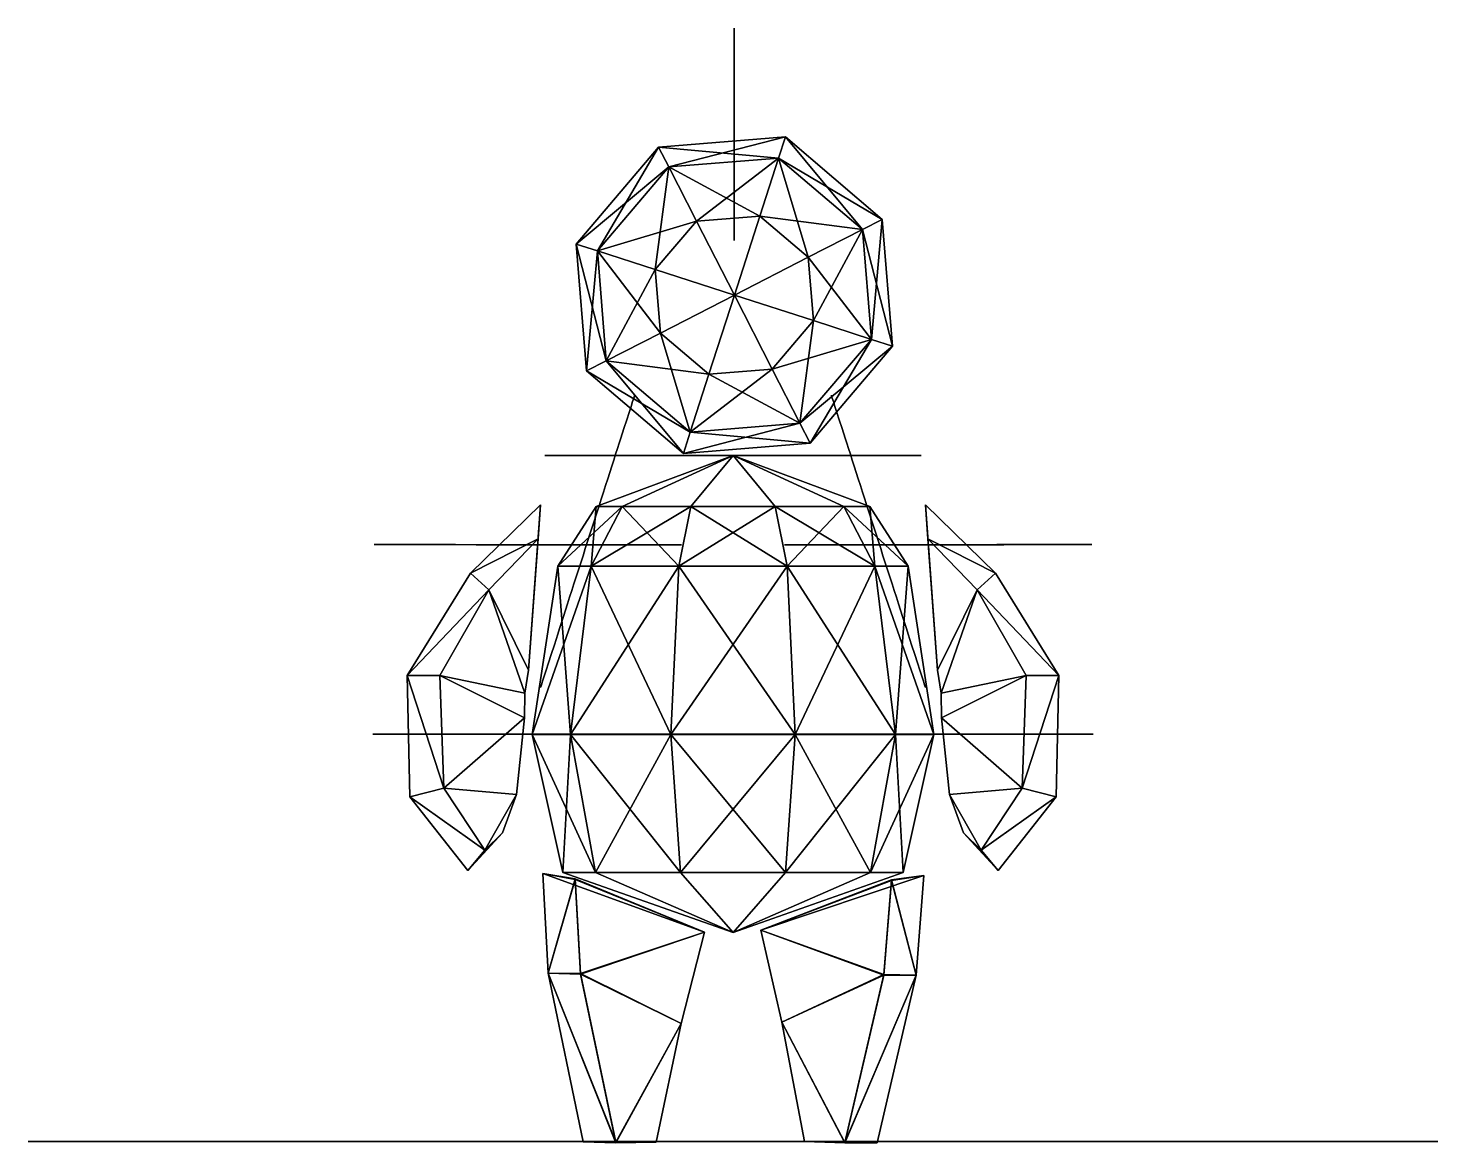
# Model space of a CAD drawing. Header units: centimetres. Extents: x -7 to 7, y -5 to 6.1.
import ezdxf

# ---------------------------------------------------------------- set-up
doc = ezdxf.new("R2010")
doc.units = ezdxf.units.CM
doc.header["$MEASUREMENT"] = 0

msp = doc.modelspace()

# ---------------------------------------------------------------- linework, layer by layer
at = {"extrusion": (1, -2e-16, 0)}
msp.add_open_spline([(0.01, 3.979, -2.678), (0.01, 3.865, -2.678), (0.01, 4.808, -2.099), (0.01, 5.442), (0.01, 4.808, 2.099), (0.01, 3.394, 2.968), (0.01, 5.492, 2.099), (0.01, 6.361), (0.01, 5.492, -2.099), (0.01, 4.093, -2.678), (0.01, 3.979, -2.678)], degree=3, dxfattribs=at)
at = {"extrusion": (-0.951928, 0.306323, -1e-16)}
msp.add_open_spline([(-1.444, 0.976, 1.525), (-1.322, 1.356, 1.525), (-1.078, 2.114, 1.195), (-0.926, 2.585), (-1.078, 2.114, -1.195), (-1.444, 0.976, -1.69), (-1.81, -0.161, -1.195), (-1.962, -0.632), (-1.81, -0.161, 1.195), (-1.566, 0.597, 1.525), (-1.444, 0.976, 1.525)], degree=3, dxfattribs=at)
at = {"extrusion": (0.951928, 0.306323, 0)}
msp.add_open_spline([(1.444, 0.976, -1.525), (1.322, 1.356, -1.525), (1.078, 2.114, -1.195), (0.926, 2.585), (1.078, 2.114, 1.195), (1.444, 0.976, 1.69), (1.81, -0.161, 1.195), (1.962, -0.632), (1.81, -0.161, -1.195), (1.566, 0.597, -1.525), (1.444, 0.976, -1.525)], degree=3, dxfattribs=at)
at = {"extrusion": (0, 1, 0)}
for points in [[(0, 1.828, -1.868), (-0.488, 1.828, -1.868), (-1.464, 1.828, -1.464), (-2.071, 1.828), (-1.464, 1.828, 1.464), (0, 1.828, 2.071), (1.464, 1.828, 1.464), (2.071, 1.828), (1.464, 1.828, -1.464), (0.488, 1.828, -1.868), (0, 1.828, -1.868)], [(0, -0.936, -3.578), (-0.935, -0.936, -3.578), (-2.804, -0.936, -2.804), (-3.965, -0.936), (-2.804, -0.936, 2.804), (0, -0.936, 3.965), (2.804, -0.936, 2.804), (3.965, -0.936), (2.804, -0.936, -2.804), (0.935, -0.936, -3.578), (0, -0.936, -3.578)], [(0, -4.982, -7), (-1.828, -4.982, -7), (-5.485, -4.982, -5.485), (-7.757, -4.982), (-5.485, -4.982, 5.485), (0, -4.982, 7.757), (5.485, -4.982, 5.485), (7.757, -4.982), (5.485, -4.982, -5.485), (1.828, -4.982, -7), (0, -4.982, -7)], [(-1.101, -4.98, -1.534), (-1.499, -4.98, -1.534), (-2.296, -4.98, -1.204), (-2.791, -4.98, -0.009), (-2.296, -4.98, 1.186), (-1.101, -4.98, 1.681), (0.094, -4.98, 1.186), (0.589, -4.98, -0.009), (0.094, -4.98, -1.204), (-0.703, -4.98, -1.534), (-1.101, -4.98, -1.534)], [(1.106, -4.98, -1.531), (0.708, -4.98, -1.531), (-0.089, -4.98, -1.201), (-0.584, -4.98, -0.006), (-0.089, -4.98, 1.189), (1.106, -4.98, 1.684), (2.301, -4.98, 1.189), (2.796, -4.98, -0.006), (2.301, -4.98, -1.201), (1.505, -4.98, -1.531), (1.106, -4.98, -1.531)]]:
    msp.add_open_spline(points, degree=3, dxfattribs=at)
at = {"extrusion": (0.001022, 0.999999, 0)}
msp.add_open_spline([(-2.038, 0.943, 1.525), (-2.436, 0.944, 1.525), (-3.233, 0.945, 1.195), (-3.728, 0.945), (-3.233, 0.945, -1.195), (-2.038, 0.943, -1.69), (-0.843, 0.942, -1.195), (-0.348, 0.942), (-0.843, 0.942, 1.195), (-1.64, 0.943, 1.525), (-2.038, 0.943, 1.525)], degree=3, dxfattribs=at)
at = {"extrusion": (0.001022, -0.999999, 0)}
msp.add_open_spline([(2.038, 0.943, -1.525), (2.436, 0.944, -1.525), (3.233, 0.945, -1.195), (3.728, 0.945), (3.233, 0.945, 1.195), (2.038, 0.943, 1.69), (0.843, 0.942, 1.195), (0.348, 0.942), (0.843, 0.942, -1.195), (1.64, 0.943, -1.525), (2.038, 0.943, -1.525)], degree=3, dxfattribs=at)

# ---------------------------------------------------------------- meshes
at = {"color": 251, "true_color": 0x666666}
mesh = msp.add_polyface(dxfattribs=at)
corners = [(0.453, 4.782, -0.825), (-0.363, 4.156, -1.43), (-0.638, 4.694, -0.825), (-0.363, 4.156, -1.43), (-0.772, 3.675, -1.43), (-0.638, 4.694, -0.825), (-1.347, 3.86, -0.825), (-0.772, 3.675, -1.43), (-0.721, 3.045, -1.43), (-1.347, 3.86, -0.825), (-1.259, 2.77, -0.825), (-0.721, 3.045, -1.43), (-0.24, 2.636, -1.43), (-1.259, 2.77, -0.825), (-0.425, 2.061, -0.825), (-0.24, 2.636, -1.43), (0.39, 2.687, -1.43), (-0.425, 2.061, -0.825), (0.52, 4.993), (-0.638, 4.694, -0.825), (-0.739, 4.891), (-0.638, 4.694, -0.825), (-1.347, 3.86, -0.825), (-0.739, 4.891), (-1.558, 3.928), (-1.347, 3.86, -0.825), (-1.259, 2.77, -0.825), (-1.558, 3.928), (-1.456, 2.669), (-1.259, 2.77, -0.825), (-0.425, 2.061, -0.825), (-1.456, 2.669), (0.453, 4.782, 0.825), (-0.739, 4.891), (-0.638, 4.694, 0.825), (-0.739, 4.891), (-1.558, 3.928), (-0.638, 4.694, 0.825), (-1.347, 3.86, 0.825), (-1.558, 3.928), (-1.456, 2.669), (-1.347, 3.86, 0.825), (-1.259, 2.77, 0.825), (0.267, 4.207, 1.43), (-0.638, 4.694, 0.825), (-0.363, 4.156, 1.43), (-0.638, 4.694, 0.825), (-1.347, 3.86, 0.825), (-0.363, 4.156, 1.43), (-0.772, 3.675, 1.43), (-1.347, 3.86, 0.825), (-1.259, 2.77, 0.825), (-0.772, 3.675, 1.43), (-0.721, 3.045, 1.43), (-1.259, 2.77, 0.825), (-0.425, 2.061, 0.825), (-0.721, 3.045, 1.43), (-0.24, 2.636, 1.43), (-0.363, 4.156, -1.43), (0.267, 4.207, -1.43), (0.014, 3.421, -1.651), (-0.772, 3.675, -1.43), (-0.363, 4.156, -1.43), (0.014, 3.421, -1.651), (-0.721, 3.045, -1.43), (-0.772, 3.675, -1.43), (0.014, 3.421, -1.651), (-0.24, 2.636, -1.43), (-0.721, 3.045, -1.43), (0.014, 3.421, -1.651), (0.267, 4.207, 1.43), (-0.363, 4.156, 1.43), (0.014, 3.421, 1.651), (-0.363, 4.156, 1.43), (-0.772, 3.675, 1.43), (0.014, 3.421, 1.651), (-0.772, 3.675, 1.43), (-0.721, 3.045, 1.43), (0.014, 3.421, 1.651), (-0.721, 3.045, 1.43), (-0.24, 2.636, 1.43), (0.014, 3.421, 1.651)]
mesh.append_faces([[corners[k] for k in face] for face in [(0, 1, 2), (3, 4, 5), (5, 4, 6), (7, 8, 9), (9, 8, 10), (11, 12, 13), (13, 12, 14), (15, 16, 17), (18, 19, 20), (21, 22, 23), (23, 22, 24), (25, 26, 27), (27, 26, 28), (29, 30, 31), (32, 33, 34), (35, 36, 37), (37, 36, 38), (39, 40, 41), (41, 40, 42), (43, 44, 45), (46, 47, 48), (48, 47, 49), (50, 51, 52), (52, 51, 53), (54, 55, 56), (56, 55, 57), (58, 59, 60), (61, 62, 63), (64, 65, 66), (67, 68, 69), (70, 71, 72), (73, 74, 75), (76, 77, 78), (79, 80, 81)]], dxfattribs={"color": 251})
mesh = msp.add_polyface(dxfattribs=at)
corners = [(0.748, 3.798, -1.43), (0.267, 4.207, -1.43), (1.286, 4.073, -0.825), (0.453, 4.782, -0.825), (0.267, 4.207, -1.43), (-0.363, 4.156, -1.43), (0.453, 4.782, -0.825), (0.39, 2.687, -1.43), (0.799, 3.168, -1.43), (0.665, 2.149, -0.825), (1.374, 2.982, -0.825), (0.799, 3.168, -1.43), (0.748, 3.798, -1.43), (1.374, 2.982, -0.825), (1.286, 4.073, -0.825), (1.286, 4.073, -0.825), (0.453, 4.782, -0.825), (1.483, 4.174), (0.52, 4.993), (0.453, 4.782, -0.825), (-0.638, 4.694, -0.825), (0.52, 4.993), (0.766, 1.952), (1.374, 2.982, -0.825), (1.585, 2.914), (1.374, 2.982, -0.825), (1.286, 4.073, -0.825), (1.585, 2.914), (1.483, 4.174), (1.483, 4.174), (0.52, 4.993), (1.286, 4.073, 0.825), (0.453, 4.782, 0.825), (0.52, 4.993), (-0.739, 4.891), (0.453, 4.782, 0.825), (0.665, 2.149, 0.825), (1.585, 2.914), (1.374, 2.982, 0.825), (1.585, 2.914), (1.483, 4.174), (1.374, 2.982, 0.825), (1.286, 4.073, 0.825), (1.286, 4.073, 0.825), (0.453, 4.782, 0.825), (0.748, 3.798, 1.43), (0.267, 4.207, 1.43), (0.453, 4.782, 0.825), (-0.638, 4.694, 0.825), (0.267, 4.207, 1.43), (0.665, 2.149, 0.825), (1.374, 2.982, 0.825), (0.39, 2.687, 1.43), (0.799, 3.168, 1.43), (1.374, 2.982, 0.825), (1.286, 4.073, 0.825), (0.799, 3.168, 1.43), (0.748, 3.798, 1.43), (0.267, 4.207, -1.43), (0.748, 3.798, -1.43), (0.014, 3.421, -1.651), (0.39, 2.687, -1.43), (-0.24, 2.636, -1.43), (0.014, 3.421, -1.651), (0.799, 3.168, -1.43), (0.39, 2.687, -1.43), (0.014, 3.421, -1.651), (0.748, 3.798, -1.43), (0.799, 3.168, -1.43), (0.014, 3.421, -1.651), (0.748, 3.798, 1.43), (0.267, 4.207, 1.43), (0.014, 3.421, 1.651), (-0.24, 2.636, 1.43), (0.39, 2.687, 1.43), (0.014, 3.421, 1.651), (0.39, 2.687, 1.43), (0.799, 3.168, 1.43), (0.014, 3.421, 1.651), (0.799, 3.168, 1.43), (0.748, 3.798, 1.43), (0.014, 3.421, 1.651)]
mesh.append_faces([[corners[k] for k in face] for face in [(0, 1, 2), (2, 1, 3), (4, 5, 6), (7, 8, 9), (9, 8, 10), (11, 12, 13), (13, 12, 14), (15, 16, 17), (17, 16, 18), (19, 20, 21), (22, 23, 24), (25, 26, 27), (27, 26, 28), (29, 30, 31), (31, 30, 32), (33, 34, 35), (36, 37, 38), (39, 40, 41), (41, 40, 42), (43, 44, 45), (45, 44, 46), (47, 48, 49), (50, 51, 52), (52, 51, 53), (54, 55, 56), (56, 55, 57), (58, 59, 60), (61, 62, 63), (64, 65, 66), (67, 68, 69), (70, 71, 72), (73, 74, 75), (76, 77, 78), (79, 80, 81)]], dxfattribs={"color": 251})
mesh = msp.add_polyface(dxfattribs=at)
corners = [(0.617, -0.941, -1.898), (-0.538, 0.729, -1.656), (0.538, 0.729, -1.656), (1.615, -0.941, 1.173), (1.741, 0.729), (1.409, 0.729, 1.023), (1.996, -0.941), (1.409, 0.729, -1.023), (1.741, 0.729), (0.538, 0.729, -1.656), (0.42, 1.322, -1.294), (1.409, 0.729, -1.023), (1.1, 1.322, -0.8), (0.538, 0.729, -1.656), (-0.42, 1.322, -1.294), (0.42, 1.322, -1.294), (0.538, 0.729, 1.656), (0.42, 1.322, 1.294), (-0.538, 0.729, 1.656), (1.409, 0.729, 1.023), (1.1, 1.322, 0.8), (0.538, 0.729, 1.656), (0.42, 1.322, 1.294), (1.741, 0.729), (1.36, 1.322), (1.409, 0.729, 1.023), (1.1, 1.322, 0.8), (1.409, 0.729, -1.023), (1.1, 1.322, -0.8), (1.741, 0.729), (1.36, 1.322), (0.42, 1.322, -1.294), (0, 1.828), (1.1, 1.322, -0.8), (1.1, 1.322, 0.8), (0, 1.828), (0.42, 1.322, 1.294), (1.36, 1.322), (0, 1.828), (1.1, 1.322, 0.8), (1.1, 1.322, -0.8), (0, 1.828), (1.36, 1.322), (-0.425, 2.061, -0.825), (0.39, 2.687, -1.43), (0.665, 2.149, -0.825), (-0.493, 1.85), (0.665, 2.149, -0.825), (0.766, 1.952), (0.665, 2.149, -0.825), (1.374, 2.982, -0.825), (0.766, 1.952), (-0.425, 2.061, 0.825), (0.766, 1.952), (0.665, 2.149, 0.825), (0.766, 1.952), (1.585, 2.914), (0.665, 2.149, 0.825), (-0.425, 2.061, 0.825), (0.665, 2.149, 0.825), (-0.24, 2.636, 1.43), (0.39, 2.687, 1.43), (1.911, 1.34), (2.032, -0.301), (1.935, 1.003, 0.602), (1.935, 1.003, -0.602), (2.032, -0.301), (1.911, 1.34), (1.911, 1.34), (1.935, 1.003, 0.602), (2.608, 0.661), (2.426, 0.497, 0.732), (1.935, 1.003, 0.602), (2.032, -0.301), (2.426, 0.497, 0.732), (1.911, 1.34), (2.608, 0.661), (1.935, 1.003, -0.602), (2.426, 0.497, -0.732), (1.935, 1.003, -0.602), (2.426, 0.497, -0.732), (2.032, -0.301), (2.608, 0.661), (2.426, 0.497, 0.732), (3.235, -0.355), (2.608, 0.661), (3.235, -0.355), (2.426, 0.497, -0.732)]
mesh.append_faces([[corners[k] for k in face] for face in [(0, 1, 2), (3, 4, 5), (6, 7, 8), (9, 10, 11), (11, 10, 12), (13, 14, 15), (16, 17, 18), (19, 20, 21), (21, 20, 22), (23, 24, 25), (25, 24, 26), (27, 28, 29), (29, 28, 30), (31, 32, 33), (34, 35, 36), (37, 38, 39), (40, 41, 42), (43, 44, 45), (46, 47, 48), (49, 50, 51), (52, 53, 54), (55, 56, 57), (58, 59, 60), (60, 59, 61), (62, 63, 64), (65, 66, 67), (68, 69, 70), (70, 69, 71), (72, 73, 74), (75, 76, 77), (77, 76, 78), (79, 80, 81), (82, 83, 84), (85, 86, 87)]], dxfattribs={"color": 251})
mesh = msp.add_polyface(dxfattribs=at)
corners = [(-1.615, -0.941, -1.173), (-1.741, 0.729), (-1.409, 0.729, -1.023), (-1.996, -0.941), (-1.409, 0.729, 1.023), (-1.741, 0.729), (-1.615, -0.941, 1.173), (-0.538, 0.729, 1.656), (-1.409, 0.729, 1.023), (-0.538, 0.729, -1.656), (-0.42, 1.322, -1.294), (0.538, 0.729, -1.656), (-1.409, 0.729, -1.023), (-1.1, 1.322, -0.8), (-0.538, 0.729, -1.656), (-0.42, 1.322, -1.294), (-1.741, 0.729), (-1.36, 1.322), (-1.409, 0.729, -1.023), (-1.1, 1.322, -0.8), (-1.409, 0.729, 1.023), (-1.1, 1.322, 0.8), (-1.741, 0.729), (-1.36, 1.322), (-0.538, 0.729, 1.656), (-0.42, 1.322, 1.294), (-1.409, 0.729, 1.023), (-1.1, 1.322, 0.8), (-0.538, 0.729, 1.656), (0.42, 1.322, 1.294), (-0.42, 1.322, 1.294), (-0.42, 1.322, -1.294), (0, 1.828), (0.42, 1.322, -1.294), (-1.1, 1.322, -0.8), (0, 1.828), (-0.42, 1.322, -1.294), (-1.36, 1.322), (0, 1.828), (-1.1, 1.322, -0.8), (-1.1, 1.322, 0.8), (0, 1.828), (-1.36, 1.322), (-0.42, 1.322, 1.294), (0, 1.828), (-1.1, 1.322, 0.8), (0.42, 1.322, 1.294), (0, 1.828), (-0.42, 1.322, 1.294), (-1.911, 1.34), (-2.032, -0.301), (-1.935, 1.003, -0.602), (-1.935, 1.003, 0.602), (-2.032, -0.301), (-1.911, 1.34), (-1.911, 1.34), (-1.935, 1.003, -0.602), (-2.608, 0.661), (-2.426, 0.497, -0.732), (-1.935, 1.003, -0.602), (-2.032, -0.301), (-2.426, 0.497, -0.732), (-1.911, 1.34), (-2.608, 0.661), (-1.935, 1.003, 0.602), (-2.426, 0.497, 0.732), (-1.935, 1.003, 0.602), (-2.426, 0.497, 0.732), (-2.032, -0.301), (-2.608, 0.661), (-2.426, 0.497, -0.732), (-3.235, -0.355), (-2.608, 0.661), (-3.235, -0.355), (-2.426, 0.497, 0.732), (-1.456, 2.669), (-0.425, 2.061, -0.825), (-0.493, 1.85), (-0.425, 2.061, -0.825), (0.665, 2.149, -0.825), (-0.493, 1.85), (-1.456, 2.669), (-0.493, 1.85), (-1.259, 2.77, 0.825), (-0.425, 2.061, 0.825), (-0.493, 1.85), (0.766, 1.952), (-0.425, 2.061, 0.825)]
mesh.append_faces([[corners[k] for k in face] for face in [(0, 1, 2), (3, 4, 5), (6, 7, 8), (9, 10, 11), (12, 13, 14), (14, 13, 15), (16, 17, 18), (18, 17, 19), (20, 21, 22), (22, 21, 23), (24, 25, 26), (26, 25, 27), (28, 29, 30), (31, 32, 33), (34, 35, 36), (37, 38, 39), (40, 41, 42), (43, 44, 45), (46, 47, 48), (49, 50, 51), (52, 53, 54), (55, 56, 57), (57, 56, 58), (59, 60, 61), (62, 63, 64), (64, 63, 65), (66, 67, 68), (69, 70, 71), (72, 73, 74), (75, 76, 77), (78, 79, 80), (81, 82, 83), (83, 82, 84), (85, 86, 87)]], dxfattribs={"color": 251})
mesh = msp.add_polyface(dxfattribs=at)
corners = [(-0.522, -2.311, -1.607), (-1.615, -0.941, -1.173), (-0.617, -0.941, -1.898), (-1.367, -2.311, -0.993), (-1.996, -0.941), (-1.615, -0.941, -1.173), (-1.69, -2.311, 0), (-1.615, -0.941, 1.173), (-1.996, -0.941), (-1.367, -2.311, 0.993), (-0.617, -0.941, 1.898), (-1.615, -0.941, 1.173), (-0.522, -2.311, 1.607), (0.617, -0.941, 1.898), (-0.617, -0.941, 1.898), (-0.617, -0.941, -1.898), (-0.538, 0.729, -1.656), (0.617, -0.941, -1.898), (-1.615, -0.941, -1.173), (-1.409, 0.729, -1.023), (-0.617, -0.941, -1.898), (-0.538, 0.729, -1.656), (-1.996, -0.941), (-1.741, 0.729), (-1.615, -0.941, -1.173), (-1.615, -0.941, 1.173), (-1.409, 0.729, 1.023), (-1.996, -0.941), (-0.617, -0.941, 1.898), (-0.538, 0.729, 1.656), (-1.615, -0.941, 1.173), (-0.617, -0.941, 1.898), (0.538, 0.729, 1.656), (-0.538, 0.729, 1.656), (-2.426, 0.497, -0.732), (-2.032, -0.301), (-2.067, -0.529), (-2.032, -0.301), (-2.426, 0.497, 0.732), (-2.067, -0.529), (-2.912, -0.355, -0.915), (-2.872, -1.473, -0.798), (-3.235, -0.355), (-3.208, -1.558), (-2.912, -0.355, 0.915), (-3.235, -0.355), (-2.872, -1.473, 0.798), (-3.208, -1.558), (-2.912, -0.355, 0.915), (-2.872, -1.473, 0.798), (-2.071, -0.774), (-2.15, -1.537), (-2.912, -0.355, -0.915), (-2.071, -0.774), (-2.872, -1.473, -0.798), (-2.15, -1.537), (-2.872, -1.473, -0.798), (-2.464, -2.088, -0.492), (-3.208, -1.558), (-2.872, -1.473, 0.798), (-3.208, -1.558), (-2.464, -2.088, 0.492), (-2.872, -1.473, 0.798), (-2.464, -2.088, 0.492), (-2.15, -1.537), (-2.289, -1.918), (-2.872, -1.473, -0.798), (-2.15, -1.537), (-2.464, -2.088, -0.492), (-2.289, -1.918), (-3.235, -0.355), (-2.426, 0.497, -0.732), (-2.912, -0.355, -0.915), (-2.426, 0.497, 0.732), (-3.235, -0.355), (-2.912, -0.355, 0.915), (-2.426, 0.497, 0.732), (-2.912, -0.355, 0.915), (-2.067, -0.529), (-2.071, -0.774), (-2.426, 0.497, -0.732), (-2.067, -0.529), (-2.912, -0.355, -0.915), (-2.071, -0.774)]
mesh.append_faces([[corners[k] for k in face] for face in [(0, 1, 2), (3, 4, 5), (6, 7, 8), (9, 10, 11), (12, 13, 14), (15, 16, 17), (18, 19, 20), (20, 19, 21), (22, 23, 24), (25, 26, 27), (28, 29, 30), (31, 32, 33), (34, 35, 36), (37, 38, 39), (40, 41, 42), (42, 41, 43), (44, 45, 46), (46, 45, 47), (48, 49, 50), (50, 49, 51), (52, 53, 54), (54, 53, 55), (56, 57, 58), (59, 60, 61), (62, 63, 64), (64, 63, 65), (66, 67, 68), (68, 67, 69), (70, 71, 72), (73, 74, 75), (76, 77, 78), (78, 77, 79), (80, 81, 82), (82, 81, 83)]], dxfattribs={"color": 251})
mesh = msp.add_polyface(dxfattribs=at)
corners = [(1.367, -2.311, -0.993), (0.617, -0.941, -1.898), (1.615, -0.941, -1.173), (0.522, -2.311, -1.607), (-0.617, -0.941, -1.898), (0.617, -0.941, -1.898), (0.522, -2.311, 1.607), (1.615, -0.941, 1.173), (0.617, -0.941, 1.898), (1.367, -2.311, 0.993), (1.996, -0.941), (1.615, -0.941, 1.173), (1.69, -2.311, 0), (1.615, -0.941, -1.173), (1.996, -0.941), (0.617, -0.941, -1.898), (0.538, 0.729, -1.656), (1.615, -0.941, -1.173), (1.409, 0.729, -1.023), (0.617, -0.941, 1.898), (0.538, 0.729, 1.656), (-0.617, -0.941, 1.898), (1.615, -0.941, 1.173), (1.409, 0.729, 1.023), (0.617, -0.941, 1.898), (0.538, 0.729, 1.656), (1.996, -0.941), (1.741, 0.729), (1.615, -0.941, 1.173), (1.615, -0.941, -1.173), (1.409, 0.729, -1.023), (1.996, -0.941), (2.426, 0.497, 0.732), (2.032, -0.301), (2.067, -0.529), (2.032, -0.301), (2.426, 0.497, -0.732), (2.067, -0.529), (2.912, -0.355, 0.915), (2.872, -1.473, 0.798), (3.235, -0.355), (3.208, -1.558, 0), (2.912, -0.355, -0.915), (3.235, -0.355), (2.872, -1.473, -0.798), (3.208, -1.558, 0), (2.912, -0.355, -0.915), (2.872, -1.473, -0.798), (2.071, -0.774), (2.15, -1.537), (2.912, -0.355, 0.915), (2.071, -0.774), (2.872, -1.473, 0.798), (2.15, -1.537), (2.872, -1.473, 0.798), (2.464, -2.088, 0.492), (3.208, -1.558, 0), (2.872, -1.473, -0.798), (3.208, -1.558, 0), (2.464, -2.088, -0.492), (2.872, -1.473, -0.798), (2.464, -2.088, -0.492), (2.15, -1.537), (2.289, -1.918), (2.872, -1.473, 0.798), (2.15, -1.537), (2.464, -2.088, 0.492), (2.289, -1.918), (3.235, -0.355), (2.426, 0.497, 0.732), (2.912, -0.355, 0.915), (2.426, 0.497, -0.732), (3.235, -0.355), (2.912, -0.355, -0.915), (2.426, 0.497, -0.732), (2.912, -0.355, -0.915), (2.067, -0.529), (2.071, -0.774), (2.426, 0.497, 0.732), (2.067, -0.529), (2.912, -0.355, 0.915), (2.071, -0.774)]
mesh.append_faces([[corners[k] for k in face] for face in [(0, 1, 2), (3, 4, 5), (6, 7, 8), (9, 10, 11), (12, 13, 14), (15, 16, 17), (17, 16, 18), (19, 20, 21), (22, 23, 24), (24, 23, 25), (26, 27, 28), (29, 30, 31), (32, 33, 34), (35, 36, 37), (38, 39, 40), (40, 39, 41), (42, 43, 44), (44, 43, 45), (46, 47, 48), (48, 47, 49), (50, 51, 52), (52, 51, 53), (54, 55, 56), (57, 58, 59), (60, 61, 62), (62, 61, 63), (64, 65, 66), (66, 65, 67), (68, 69, 70), (71, 72, 73), (74, 75, 76), (76, 75, 77), (78, 79, 80), (80, 79, 81)]], dxfattribs={"color": 251})
mesh = msp.add_polyface(dxfattribs=at)
corners = [(-1.367, -2.311, -0.993), (-0.522, -2.311, -1.607), (0, -2.908, 0), (-1.69, -2.311, 0), (-1.367, -2.311, -0.993), (0, -2.908, 0), (-1.367, -2.311, 0.993), (-1.69, -2.311, 0), (0, -2.908, 0), (-0.522, -2.311, 1.607), (-1.367, -2.311, 0.993), (0, -2.908, 0), (0.522, -2.311, 1.607), (-0.522, -2.311, 1.607), (0, -2.908, 0), (-0.522, -2.311, -1.607), (-0.617, -0.941, -1.898), (0.522, -2.311, -1.607), (-1.367, -2.311, -0.993), (-1.615, -0.941, -1.173), (-0.522, -2.311, -1.607), (-1.69, -2.311, 0), (-1.996, -0.941), (-1.367, -2.311, -0.993), (-1.367, -2.311, 0.993), (-1.615, -0.941, 1.173), (-1.69, -2.311, 0), (-0.522, -2.311, 1.607), (-0.617, -0.941, 1.898), (-1.367, -2.311, 0.993), (-2.633, -2.292), (-2.464, -2.088, -0.492), (-2.289, -1.918), (-2.464, -2.088, 0.492), (-2.633, -2.292), (-2.289, -1.918), (-3.208, -1.558), (-2.464, -2.088, -0.492), (-2.633, -2.292), (-2.464, -2.088, 0.492), (-3.208, -1.558), (-2.633, -2.292), (-1.488, -4.985, -0.009), (-1.165, -4.989, -0.501), (-0.764, -4.988, -0.009), (-1.165, -4.993, 0.483), (-1.488, -4.985, -0.009), (-0.764, -4.988, -0.009), (-1.889, -2.321, 0.001), (-0.284, -2.902, -0.001), (-1.567, -2.372, -0.887), (-1.568, -2.379, 0.889), (-0.284, -2.902, -0.001), (-1.889, -2.321, 0.001), (-1.889, -2.321, 0.001), (-1.567, -2.372, -0.887), (-1.835, -3.311, -0.003), (-1.513, -3.314, -0.918), (-1.567, -2.372, -0.887), (-0.284, -2.902, -0.001), (-1.513, -3.314, -0.918), (-0.514, -3.811, -0.005), (-1.889, -2.321, 0.001), (-1.835, -3.311, -0.003), (-1.568, -2.379, 0.889), (-1.513, -3.321, 0.912), (-1.568, -2.379, 0.889), (-1.513, -3.321, 0.912), (-0.284, -2.902, -0.001), (-0.514, -3.811, -0.005), (-1.513, -3.314, -0.918), (-1.165, -4.989, -0.501), (-1.835, -3.311, -0.003), (-1.488, -4.985, -0.009), (-1.513, -3.321, 0.912), (-1.835, -3.311, -0.003), (-1.165, -4.993, 0.483), (-1.488, -4.985, -0.009), (-1.513, -3.321, 0.912), (-1.165, -4.993, 0.483), (-0.514, -3.811, -0.005), (-0.764, -4.988, -0.009), (-1.513, -3.314, -0.918), (-0.514, -3.811, -0.005), (-1.165, -4.989, -0.501), (-0.764, -4.988, -0.009)]
mesh.append_faces([[corners[k] for k in face] for face in [(0, 1, 2), (3, 4, 5), (6, 7, 8), (9, 10, 11), (12, 13, 14), (15, 16, 17), (18, 19, 20), (21, 22, 23), (24, 25, 26), (27, 28, 29), (30, 31, 32), (33, 34, 35), (36, 37, 38), (39, 40, 41), (42, 43, 44), (45, 46, 47), (48, 49, 50), (51, 52, 53), (54, 55, 56), (56, 55, 57), (58, 59, 60), (60, 59, 61), (62, 63, 64), (64, 63, 65), (66, 67, 68), (68, 67, 69), (70, 71, 72), (72, 71, 73), (74, 75, 76), (76, 75, 77), (78, 79, 80), (80, 79, 81), (82, 83, 84), (84, 83, 85)]], dxfattribs={"color": 251})
mesh = msp.add_polyface(dxfattribs=at)
corners = [(1.69, -2.311, 0), (1.367, -2.311, 0.993), (0, -2.908, 0), (1.367, -2.311, -0.993), (1.69, -2.311, 0), (0, -2.908, 0), (0.522, -2.311, -1.607), (1.367, -2.311, -0.993), (0, -2.908, 0), (-0.522, -2.311, -1.607), (0.522, -2.311, -1.607), (0, -2.908, 0), (1.367, -2.311, 0.993), (0.522, -2.311, 1.607), (0, -2.908, 0), (0.522, -2.311, -1.607), (0.617, -0.941, -1.898), (1.367, -2.311, -0.993), (0.522, -2.311, 1.607), (0.617, -0.941, 1.898), (-0.522, -2.311, 1.607), (1.367, -2.311, 0.993), (1.615, -0.941, 1.173), (0.522, -2.311, 1.607), (1.69, -2.311, 0), (1.996, -0.941), (1.367, -2.311, 0.993), (1.367, -2.311, -0.993), (1.615, -0.941, -1.173), (1.69, -2.311, 0), (2.633, -2.292), (2.464, -2.088, 0.492), (2.289, -1.918), (2.464, -2.088, -0.492), (2.633, -2.292), (2.289, -1.918), (3.208, -1.558, 0), (2.464, -2.088, 0.492), (2.633, -2.292), (2.464, -2.088, -0.492), (3.208, -1.558, 0), (2.633, -2.292), (1.433, -4.994, -0.006), (1.11, -4.994, 0.486), (0.709, -4.981, -0.006), (1.11, -4.992, -0.498), (1.433, -4.994, -0.006), (0.709, -4.981, -0.006), (1.896, -2.34, 0.001), (0.278, -2.884, -0.001), (1.573, -2.39, 0.889), (1.573, -2.385, -0.887), (0.278, -2.884, -0.001), (1.896, -2.34, 0.001), (1.896, -2.34, 0.001), (1.573, -2.39, 0.889), (1.82, -3.329, -0.002), (1.497, -3.33, 0.913), (1.573, -2.39, 0.889), (0.278, -2.884, -0.001), (1.497, -3.33, 0.913), (0.486, -3.798, -0.003), (1.896, -2.34, 0.001), (1.82, -3.329, -0.002), (1.573, -2.385, -0.887), (1.497, -3.325, -0.917), (1.573, -2.385, -0.887), (1.497, -3.325, -0.917), (0.278, -2.884, -0.001), (0.486, -3.798, -0.003), (1.497, -3.33, 0.913), (1.11, -4.994, 0.486), (1.82, -3.329, -0.002), (1.433, -4.994, -0.006), (1.497, -3.325, -0.917), (1.82, -3.329, -0.002), (1.11, -4.992, -0.498), (1.433, -4.994, -0.006), (1.497, -3.325, -0.917), (1.11, -4.992, -0.498), (0.486, -3.798, -0.003), (0.709, -4.981, -0.006), (1.497, -3.33, 0.913), (0.486, -3.798, -0.003), (1.11, -4.994, 0.486), (0.709, -4.981, -0.006)]
mesh.append_faces([[corners[k] for k in face] for face in [(0, 1, 2), (3, 4, 5), (6, 7, 8), (9, 10, 11), (12, 13, 14), (15, 16, 17), (18, 19, 20), (21, 22, 23), (24, 25, 26), (27, 28, 29), (30, 31, 32), (33, 34, 35), (36, 37, 38), (39, 40, 41), (42, 43, 44), (45, 46, 47), (48, 49, 50), (51, 52, 53), (54, 55, 56), (56, 55, 57), (58, 59, 60), (60, 59, 61), (62, 63, 64), (64, 63, 65), (66, 67, 68), (68, 67, 69), (70, 71, 72), (72, 71, 73), (74, 75, 76), (76, 75, 77), (78, 79, 80), (80, 79, 81), (82, 83, 84), (84, 83, 85)]], dxfattribs={"color": 251})

doc.saveas('drawing.dxf')
